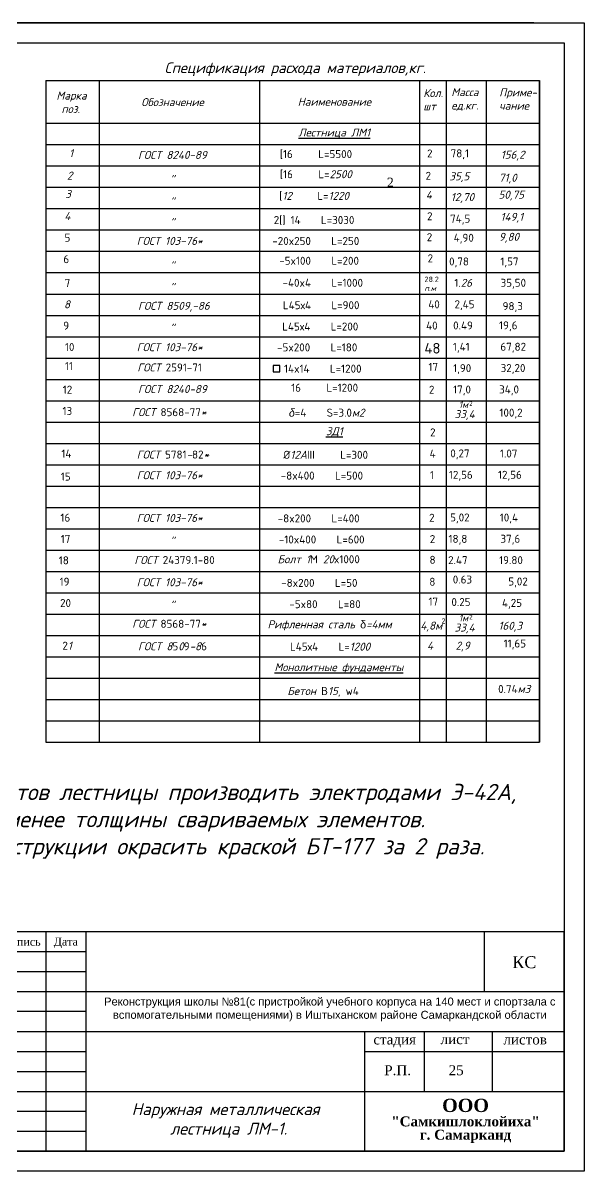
# Model space of a CAD drawing. Header units: millimetres. Extents: x 572274 to 2241483, y -888675 to -304135.
# Drawn here: x 2009733 to 2023808, y -645507 to -616698 of the extents above; entities that cross this region are included whole.
import ezdxf

# ---------------------------------------------------------------- set-up
doc = ezdxf.new("R2010")
doc.units = ezdxf.units.MM
doc.layers.add('Размеры1', color=253, linetype='Continuous', lineweight=15)
doc.layers.add('Рамка', color=7, linetype='Continuous', lineweight=40)
doc.styles.add('Arial 3.', font='arial.ttf')
doc.styles.add('ISOCPEUR', font='isocpeui.ttf', dxfattribs={"height": 300})
doc.styles.get("Standard").update_dxf_attribs({"font": 'isocpeur.ttf'})
doc.styles.add('style1', font='isocpeui.ttf')

# ---------------------------------------------------------------- blocks, each defined once
blk = doc.blocks.new('A$C764775AE')
at = {"lineweight": 30, "ltscale": 10}
for p, q in [((0, 20832), (15540, 20832)), ((0, 20832), (0, 0)), ((1680, 20832), (1680, 0)), ((6720, 20832), (6720, 0)), ((11760, 20832), (11760, 0)), ((12600, 20832), (12600, 0)), ((13860, 20832), (13860, 0)), ((0, 19488), (15540, 19488)), ((0, 0), (15540, 0))]:
    blk.add_line(p, q, dxfattribs=at)
at = {"ltscale": 10}
for p, q in [((0, 18816), (15540, 18816)), ((0, 18144), (15540, 18144)), ((0, 17472), (15540, 17472)), ((0, 16800), (15540, 16800)), ((0, 16128), (15540, 16128)), ((0, 15456), (15540, 15456)), ((0, 14784), (15540, 14784)), ((0, 14112), (15540, 14112)), ((0, 13440), (15540, 13440)), ((0, 12768), (15540, 12768)), ((0, 12096), (15540, 12096)), ((0, 11424), (15540, 11424)), ((0, 10752), (15540, 10752)), ((0, 10080), (15540, 10080)), ((0, 9408), (15540, 9408)), ((0, 8736), (15540, 8736)), ((0, 8064), (15540, 8064)), ((0, 7392), (15540, 7392)), ((0, 6720), (15540, 6720)), ((0, 6048), (15540, 6048)), ((0, 5376), (15540, 5376)), ((0, 4704), (15540, 4704)), ((0, 4032), (15540, 4032)), ((0, 3360), (15540, 3360)), ((0, 2688), (15540, 2688)), ((0, 2016), (15540, 2016)), ((0, 1344), (15540, 1344)), ((0, 672), (15540, 672))]:
    blk.add_line(p, q, dxfattribs=at)
at = {"lineweight": 30, "ltscale": 10}
blk.add_lwpolyline([(7154, 11666), (7360, 11666), (7360, 11865), (7154, 11865)], close=True, dxfattribs=at)
for height, p in [(143, (13322, 10588)), (143, (13322, 3868)), (168, (12451, 3733))]:
    blk.add_text('2', height=height).set_placement(p)
at = {"attachment_point": 1}
for s, insert, char_height, width in [('{\\fISOCPEUR|b0|i1|c204|p34;\\H1.333x;Спецификация расхода материалов,кг.}', (3731, 21404), 252, 477238.25), ('{\\fISOCPEUR|b0|i1|c204|p34;Марка\\P поз.}', (329, 20485), 252, 479657.77), ('{\\fISOCPEUR|b0|i1|c204|p34;Обозначение}', (3002, 20281), 252, 479422.56), ('{\\fISOCPEUR|b0|i1|c204|p34;Наименование}', (7926, 20292), 252, 479215.64), ('{\\fISOCPEUR|b0|i1|c204|p34;Кол.\\Pшт}', (11879, 20566), 252, 479656.04), ('{\\fISOCPEUR|b0|i1|c204|p34;Масса\\Pед.кг.}', (12761, 20594), 252, 479640.9), ('{\\fISOCPEUR|b0|i1|c204|p34;Приме-\\Pчание}', (14269, 20587), 252, 479644.62), ('{\\fISOCPEUR|b0|i1|c204|p34;1}', (730, 18672), 252, 479762.94), ('{\\fISOCPEUR|b0|i1|c204|p34;ГОСТ 8240-89}', (2898, 18617), 252, 479491.14), ('[16     L=5500', (7364, 18644), 252, 479762.94), ('2', (11996, 18663), 252, 479762.94), ('78,1', (12739, 18667), 252, 479762.94), ('{\\fISOCPEUR|b0|i1|c204|p34;156,2}', (14318, 18625), 252, 479762.94), ('{\\fISOCPEUR|b0|i1|c204|p34;2}', (663, 17966), 252, 479762.94), ('{\\fISOCPEUR|b0|i1|c204|p34;"}', (3893, 17812), 252, 478413.03), ('[16     L={\\fISOCPEUR|b0|i1|c204|p34;2500}', (7367, 18010), 252, 479649.36), ('2', (11950, 17960), 252, 479762.94), ('{\\fISOCPEUR|b0|i1|c204|p34;35,5}', (12698, 17945), 252, 479762.94), ('{\\fISOCPEUR|b0|i1|c204|p34;71,0}', (14260, 17900), 252, 479762.94), ('{\\fISOCPEUR|b0|i1|c204|p34;3}', (608, 17389), 252, 479762.94), ('[{\\fISOCPEUR|b0|i1|c204|p34;12}     L={\\fISOCPEUR|b0|i1|c204|p34;1220}', (7344, 17329), 252, 479589.73), ('{\\fISOCPEUR|b0|i1|c204|p34;4}', (11960, 17360), 252, 479762.94), ('{\\fISOCPEUR|b0|i1|c204|p34;50,75}', (14247, 17365), 252, 479762.94), ('{\\fISOCPEUR|b0|i1|c204|p34;"}', (3893, 17111), 252, 478413.03), ('{\\fISOCPEUR|b0|i1|c204|p34;12,70}', (12744, 17290), 252, 479762.94), ('{\\fISOCPEUR|b0|i1|c204|p34;4}', (579, 16691), 252, 479762.94), ('2', (11996, 16687), 252, 479762.94), ('{\\fISOCPEUR|b0|i1|c204|p34;149,1}', (14309, 16667), 252, 479762.94), ('{\\fISOCPEUR|b0|i1|c204|p34;"}', (3893, 16456), 252, 478413.03), ('2[] 14    L=3030', (7171, 16568), 252, 479753.81), ('74,5', (12723, 16609), 252, 479762.94), ('5', (586, 16011), 252, 479762.94), ('{\\fISOCPEUR|b0|i1|c204|p34;ГОСТ 103-76*}', (2857, 15910), 252, 479307.26), ('-20x250    L=250', (7125, 15907), 252, 479744.15), ('2', (11988, 16027), 252, 479762.94), ('4,90', (12836, 16009), 252, 479762.94), ('{\\fISOCPEUR|b0|i1|c204|p34;9,80}', (14258, 16039), 252, 479762.94), ('6', (549, 15335), 252, 479762.94), ('-5x100    L=200', (7344, 15285), 252, 479551.14), ('2', (12015, 15362), 252, 479762.94), ('0,78', (12691, 15262), 252, 479762.94), ('1,57', (14305, 15262), 252, 479762.94), ('{\\fISOCPEUR|b0|i1|c204|p34;"}', (3893, 15097), 252, 478413.03), ('7', (590, 14585), 252, 479762.94), ('{\\fISOCPEUR|b0|i1|c204|p34;"}', (3893, 14414), 252, 478413.03), ('-40x4    L=1000', (7448, 14591), 252, 479405.24), ('28.2\\P{\\fISOCPEUR|b0|i1|c204|p34;п.м}', (11915, 14658), 168, 479762.94), ('1.{\\fISOCPEUR|b0|i1|c204|p34;26}', (12856, 14590), 252, 479762.94), ('35,50', (14311, 14591), 252, 479762.94), ('{\\fISOCPEUR|b0|i1|c204|p34;8}', (569, 13913), 252, 479762.94), ('{\\fISOCPEUR|b0|i1|c204|p34;ГОСТ 8509,-86}', (2898, 13865), 252, 479491.14), ('L45х4    L=900', (7460, 13885), 252, 479373.02), ('40', (12035, 13913), 252, 479762.94), ('2,45', (12862, 13915), 252, 479762.94), ('98,3', (14375, 13856), 252, 479762.94), ('9', (543, 13241), 252, 479762.94), ('{\\fISOCPEUR|b0|i1|c204|p34;"}', (3893, 13129), 252, 478413.03), ('L45х4    L=200', (7437, 13214), 252, 479369.75), ('40', (11969, 13244), 252, 479762.94), (' 0.49', (12658, 13247), 252, 479762.94), ('19,6', (14264, 13251), 252, 479762.94), ('10', (597, 12569), 252, 479762.94), ('{\\fISOCPEUR|b0|i1|c204|p34;ГОСТ 103-76*}', (2857, 12563), 252, 479307.26), ('-5x200    L=180', (7275, 12557), 252, 479535.86), ('48', (11913, 12572), 336, 479762.94), ('1,41', (12811, 12575), 252, 479762.94), ('67,82', (14306, 12577), 252, 479762.94), ('11', (598, 11969), 252, 479762.94), ('17', (12041, 11942), 252, 479762.94), ('{\\fISOCPEUR|b0|i1|c204|p34;ГОСТ }2591-71', (2875, 11924), 252, 479452.76), ('14x14    L=1200', (7495, 11886), 252, 479632.01), (' 1,90', (12657, 11903), 252, 479762.94), ('32,20', (14314, 11907), 252, 479762.94), ('12', (530, 11226), 252, 479762.94), ('{\\fISOCPEUR|b0|i1|c204|p34;ГОСТ 8240-89}', (2898, 11245), 252, 479491.14), ('16     L=1200', (7719, 11287), 252, 479762.94), ('2', (12057, 11225), 252, 479762.94), (' 17,0', (12657, 11231), 252, 479762.94), ('34,0', (14266, 11234), 252, 479762.94), ('13', (521, 10555), 252, 479762.94), ('{\\fISOCPEUR|b0|i1|c204|p34;ГОСТ }8568-77{\\fISOCPEUR|b0|i1|c204|p34;*}', (2713, 10517), 252, 479407.82), ('100,2', (14276, 10502), 252, 479668.19), ('{\\fISOCPEUR|b0|i1|c204|p34;\\LЗД1}', (8813, 9917), 252, 478522.46), ('2', (12093, 9881), 252, 479762.94), ('14', (488, 9211), 252, 479762.94), ('{\\fISOCPEUR|b0|i1|c204|p34;ГОСТ }5781{\\fISOCPEUR|b0|i1|c204|p34;-}82{\\fISOCPEUR|b0|i1|c204|p34;*}', (2857, 9182), 252, 479307.26), ('%%C{\\fISOCPEUR|b0|i1|c204|p34;12А}III     L=300', (7474, 9175), 252, 479812.87), ('4', (12078, 9212), 252, 479762.94), ('0,27', (12728, 9219), 252, 479762.94), ('1.07', (14292, 9215), 252, 479652.86), ('15', (467, 8489), 252, 479762.94), ('{\\fISOCPEUR|b0|i1|c204|p34;ГОСТ 103-76*}', (2857, 8531), 252, 479307.26), ('-8x400    L=500', (7391, 8519), 252, 479717.93), ('1', (12086, 8537), 252, 479762.94), ('12,56', (12685, 8544), 252, 479762.94), ('12,56', (14230, 8545), 252, 479762.94), ('16', (456, 7195), 252, 479762.94), ('{\\fISOCPEUR|b0|i1|c204|p34;ГОСТ 103-76*}', (2857, 7187), 252, 479307.26), ('-8x200    L=400', (7296, 7172), 252, 479762.94), ('2', (12064, 7193), 252, 479762.94), ('5,02', (12723, 7201), 252, 479762.94), ('10,4', (14286, 7199), 252, 479762.94), ('17', (466, 6523), 252, 479762.94), ('-10x400    L=600', (7332, 6508), 252, 479762.94), ('2', (12083, 6521), 252, 479762.94), ('18,8', (12673, 6527), 252, 479762.94), ('37,6', (14308, 6531), 252, 479762.94), ('{\\fISOCPEUR|b0|i1|c204|p34;"}', (3893, 6426), 252, 478413.03), ('18', (404, 5851), 252, 479762.94), ('{\\fISOCPEUR|b0|i1|c204|p34;ГОСТ }24379.1-80', (2783, 5862), 252, 479410.34), ('{\\fISOCPEUR|b0|i1|c204|p34;Болт 1}M {\\fISOCPEUR|b0|i1|c204|p34;20}x1000', (7292, 5885), 252, 479762.94), ('8', (12075, 5868), 252, 479762.94), ('2.47', (12661, 5857), 252, 479762.94), ('19.80', (14265, 5857), 252, 479762.94), ('19', (430, 5179), 252, 479762.94), ('{\\fISOCPEUR|b0|i1|c204|p34;ГОСТ 103-76*}', (2857, 5161), 252, 479307.26), ('-8x200    L=50', (7405, 5141), 252, 479497.8), ('8', (12069, 5177), 252, 479762.94), ('0.63', (12807, 5247), 252, 479762.94), ('5,02', (14554, 5185), 252, 479762.94), ('20', (444, 4507), 252, 479762.94), ('{\\fISOCPEUR|b0|i1|c204|p34;"}', (3893, 4405), 252, 478413.03), ('-5x80    L=80', (7662, 4471), 252, 479188.8), ('17', (12042, 4553), 252, 479762.94), ('0.25', (12764, 4538), 252, 479762.94), ('4,25', (14356, 4511), 252, 479762.94), ('{\\fISOCPEUR|b0|i1|c204|p34;ГОСТ }8568-77{\\fISOCPEUR|b0|i1|c204|p34;*}', (2713, 3853), 252, 479407.82), ('{\\fISOCPEUR|b0|i1|c204|p34;4,8м}', (11787, 3795), 252, 479841.27), ('{\\fISOCPEUR|b0|i1|c204|p34;160,3}', (14245, 3791), 252, 479762.94), ('2{\\fISOCPEUR|b0|i1|c204|p34;1}', (518, 3163), 252, 479762.94), ('{\\fISOCPEUR|b0|i1|c204|p34;ГОСТ 8}5{\\fISOCPEUR|b0|i1|c204|p34;0}9{\\fISOCPEUR|b0|i1|c204|p34;-8}6', (2898, 3144), 252, 479491.14), ('L45х4    L={\\fISOCPEUR|b0|i1|c204|p34;1200}', (7683, 3133), 252, 479597.77), ('{\\fISOCPEUR|b0|i1|c204|p34;4}', (11997, 3163), 252, 479762.94), ('{\\fISOCPEUR|b0|i1|c204|p34;2,9}', (12897, 3165), 252, 479762.94), ('11,65', (14409, 3232), 252, 479762.94), ('{\\fISOCPEUR|b0|i1|c204|p34;Бетон }B{\\fISOCPEUR|b0|i1|c204|p34;15}, w4', (7600, 1737), 252, 479762.94), ('0.74{\\fISOCPEUR|b0|i1|c204|p34;м3}', (14235, 1801), 252, 479762.94)]:
    blk.add_mtext(s, dxfattribs=dict(at, insert=insert, char_height=char_height, width=width))
at = {"lineweight": 30, "ltscale": 10, "char_height": 252, "attachment_point": 1}
for s, insert, width in [('{\\fISOCPEUR|b0|i1|c204|p34;\\LЛестница ЛМ1\\l}', (7946, 19324), 479238.5), ('{\\fISOCPEUR|b0|i1|c204|p34;\\LМонолитные фундаменты\\fISOCPEUR|b0|i1|c0|p34;}', (7193, 2487), 479440.3)]:
    blk.add_mtext(s, dxfattribs=dict(at, insert=insert, width=width))
at = {"lineweight": 30, "char_height": 252, "attachment_point": 1}
for s, insert, width in [('{\\fGreekC|b0|i1|c0|p2;d}=4    S=3.0{\\fISOCPEUR|b0|i1|c204|p34;м2}', (7648, 10501), 479508.94), ('{\\fISOCPEUR|b0|i1|c204|p34;Рифленная сталь \\Fgreekc|c0;d\\fISOCPEUR|b0|i1|c204|p34;=4мм}', (6976, 3836), 480163.29)]:
    blk.add_mtext(s, dxfattribs=dict(at, insert=insert, width=width))
at = {"char_height": 252, "width": 480051.07, "attachment_point": 1, "line_spacing_factor": 0.8}
for insert in [(12864, 10734), (12864, 4014)]:
    blk.add_mtext('{\\H0.8333x; \\fISOCPEUR|b0|i1|c204|p34;1м\\P\\H1.2x;33,4}', dxfattribs=dict(at, insert=insert))
blk = doc.blocks.new('12')
at = {"color": 5, "lineweight": 30}
for p, q in [((4038680, 3054550), (4038680, 3049050)), ((4038680, 3054550), (4038680, 3049050)), ((4038680, 3054550), (4038680, 3049050)), ((4057180, 3054550), (4038680, 3054550)), ((4057180, 3054550), (4038680, 3054550)), ((4057180, 3054550), (4038680, 3054550)), ((4040380, 3054550), (4040380, 3049050)), ((4040380, 3054550), (4040380, 3049050)), ((4042680, 3054550), (4042680, 3049050)), ((4044180, 3054550), (4044180, 3049050)), ((4045180, 3054550), (4045180, 3049050)), ((4057180, 3049050), (4057180, 3054550)), ((4057180, 3054550), (4057180, 3049050)), ((4045180, 3054050), (4038680, 3054050)), ((4045180, 3053550), (4038680, 3053550)), ((4057180, 3053050), (4038680, 3053050)), ((4045180, 3052550), (4038680, 3052550)), ((4038680, 3052050), (4057180, 3052050)), ((4052180, 3049050), (4052180, 3052050)), ((4053680, 3050550), (4053680, 3052050)), ((4055380, 3050550), (4055380, 3052050)), ((4038680, 3051550), (4045180, 3051550)), ((4052180, 3051550), (4057180, 3051550)), ((4038680, 3051050), (4045180, 3051050)), ((4038680, 3050550), (4057180, 3050550)), ((4038680, 3050050), (4045180, 3050050)), ((4038680, 3049550), (4045180, 3049550)), ((4038680, 3049050), (4057180, 3049050))]:
    blk.add_line(p, q, dxfattribs=at)

msp = doc.modelspace()

# ---------------------------------------------------------------- linework, layer by layer
for p, q in [((2022547.948, -616698.415), (1981807.948, -616698.415)), ((1981807.948, -616698.415), (2023807.948, -616698.415)), ((2023807.948, -616698.415), (2023807.948, -645507.415)), ((2023807.948, -645507.415), (1981807.948, -645507.415))]:
    msp.add_line(p, q)
at = {"color": 1, "lineweight": 30}
for p, q in [((1984307.948, -617198.415), (2023307.948, -617198.415)), ((2023307.948, -617198.415), (2023307.948, -645007.415)), ((2023307.948, -645007.415), (1984307.948, -645007.415))]:
    msp.add_line(p, q, dxfattribs=at)
at = {"lineweight": 35}
msp.add_line((2022693.017, -618144.787), (2022693.017, -634745.376), dxfattribs=at)
at = {"color": 5, "lineweight": 30}
msp.add_line((2021307.948, -641007.414), (2021307.948, -639507.414), dxfattribs=at)

# ---------------------------------------------------------------- block references
at = {"xscale": 0.7968792743631639, "yscale": 0.7968792743849917, "zscale": 0.7968792744362367}
msp.add_blockref('A$C764775AE', (2010309.512, -634745.376), dxfattribs=at)
msp.add_blockref('12', (-2033872.052, -3694057.772))

# ---------------------------------------------------------------- texts
at = {"attachment_point": 1}
for s, insert, char_height, width in [('{\\fISOCPEUR|b0|i1|c204|p34;\\H1.167x;1. Сварку элементов лестницы производить электродами Э-42А,\\Pвысота шва не менее толщины свариваемых элементов.\\P2. Стальные конструкции окрасить краской БТ-177 за 2 раза.\\P }', (2005272.074, -635791.572), 350, 569603.69612), ('{\\fTimes New Roman|b0|i0|c204|p18;КС}', (2022008.915, -640116.639), 300, 971.01286), ('{\\fTimes New Roman|b0|i0|c204|p18;стадия}', (2018524.381, -642080.996), 250, 1500), ('{\\fTimes New Roman|b0|i0|c204|p18;лист}', (2020210.3, -642073.644), 250, 1500), ('{\\fTimes New Roman|b0|i0|c204|p18;листов}', (2021785.787, -642080.996), 250, 1500), ('{\\fTimes New Roman|b0|i0|c204|p18;Р.П.          25}', (2018796.405, -642853.197), 250, 3413.74781)]:
    msp.add_mtext(s, dxfattribs=dict(at, insert=insert, char_height=char_height, width=width))
at = {"color": 1, "linetype": 'ByBlock', "ltscale": 30, "char_height": 200, "width": 1404.02516, "attachment_point": 5}
for s, insert in [('{\\fTimes New Roman|b0|i0|c204|p18;\\C256;Подпись}', (2009617.467, -639782.04)), ('{\\fTimes New Roman|b0|i0|c204|p18;\\C256;Дата}', (2010807.467, -639782.04))]:
    msp.add_mtext(s, dxfattribs=dict(at, insert=insert))
at = {"color": 0, "linetype": 'ByBlock', "insert": (2017430.187, -641153.87), "char_height": 200, "width": 11599.6853, "attachment_point": 2, "style": 'ISOCPEUR'}
msp.add_mtext('{\\fArial|b0|i0|c204|p34;\\C256;Реконструкция школы №81(с пристройкой учебного корпуса на 140 мест и спортзала с вспомогательными помещениями) в Иштыханском районе Самаркандской области}', dxfattribs=at)
at = {"lineweight": 30, "insert": (2020835.445, -643692.549), "char_height": 250, "width": 5723.33111, "attachment_point": 2, "line_spacing_factor": 0.8, "style": 'Arial 3.'}
msp.add_mtext('{\\fTimes New Roman Cyr|b1|i0|c0|p18;\\H1.333x;\\C250;OOO\\fTimes New Roman Cyr|b1|i0|c204|p18; \\fTimes New Roman Cyr|b1|i0|c0|p18;\\P\\fTimes New Roman Cyr|b1|i0|c204|p18;\\H0.7502x;"Самкишлоклойиха" \\Pг. Самарканд}', dxfattribs=at)
at = {"layer": 'Размеры1', "color": 0, "insert": (2018863.312, -620581.507), "char_height": 227.67979, "width": 497.92424, "attachment_point": 1, "style": 'style1'}
msp.add_mtext('{\\fPalatino Linotype|b0|i0|c204|p18;\\C256;2}', dxfattribs=at)
at = {"layer": 'Рамка', "style": 'style1'}
for s, p in [('Наружная металлическая ', (2012459.145, -644105.379)), ('лестница ЛМ-1.', (2013424.515, -644593.915))]:
    msp.add_text(s, height=300, dxfattribs=at).set_placement(p)

doc.saveas('drawing.dxf')
